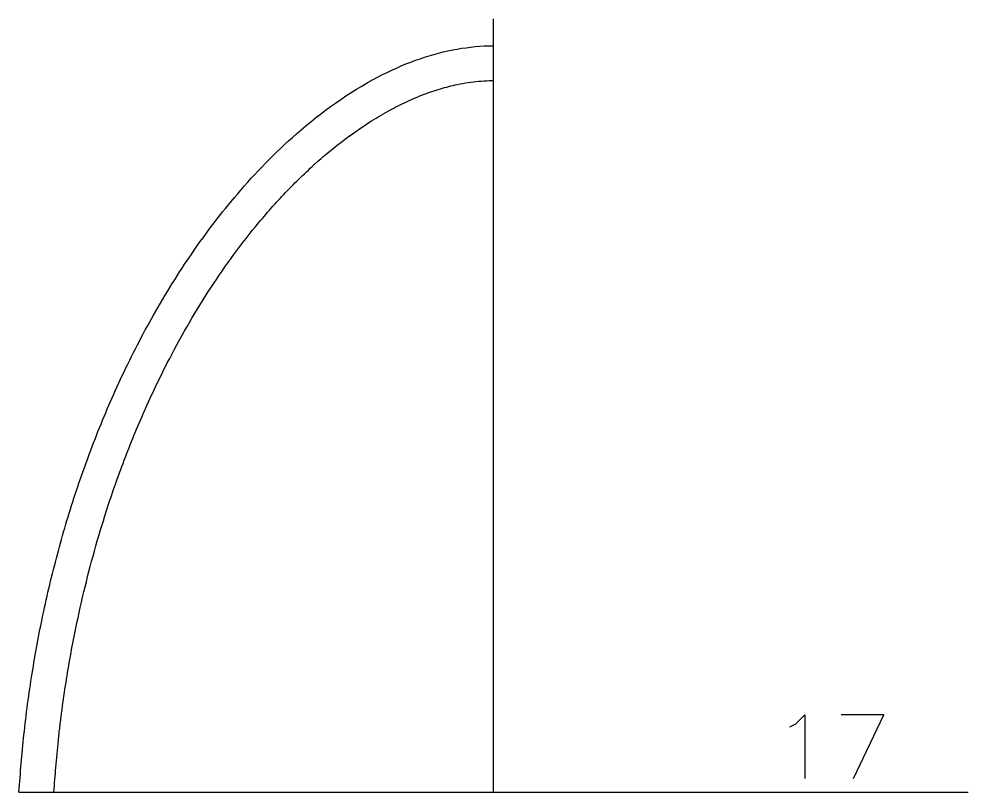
# Model space of a CAD drawing. Extents: x -7325 to -371, y -3238 to 133.
# Drawn here: x -2139.6 to -1758.2, y -666.3 to -355.5 of the extents above; entities that cross this region are included whole.
import ezdxf

# ---------------------------------------------------------------- set-up
doc = ezdxf.new("R2010")
doc.units = 0
doc.header["$MEASUREMENT"] = 0
doc.layers.add('Odd Arch Numbers', color=3, linetype='CONTINUOUS')

msp = doc.modelspace()

# ---------------------------------------------------------------- linework, layer by layer
at = {"layer": 'Odd Arch Numbers'}
for p, q in [((-1948.88, -666.28), (-1948.88, -355.51)), ((-2139.59, -666.28), (-1758.18, -666.28))]:
    msp.add_line(p, q, dxfattribs=at)
for points in [[(-1829.82, -640.11), (-1827.38, -638.89), (-1823.73, -635.24), (-1823.73, -660.81)], [(-1804.24, -660.81), (-1792.07, -635.24), (-1809.11, -635.24)]]:
    msp.add_lwpolyline(points, dxfattribs=at)
for points, knots in [([(-2139.59, -666.28), (-2139, -658.61), (-2137.77, -642.67), (-2134.53, -618.93), (-2130.09, -594.73), (-2124.36, -570.68), (-2117.24, -546.54), (-2108.57, -522.49), (-2098.18, -498.37), (-2085.49, -473.74), (-2070.24, -449.2), (-2051.42, -424.45), (-2027.31, -399.57), (-2002.6, -381.78), (-1980.67, -371.87), (-1965.66, -367.6), (-1955.01, -366.36), (-1949.5, -366.27), (-1948.88, -366.27)], [0, 0, 0, 0, 23.074136, 47.96793, 71.832421, 96.848881, 122.109788, 147.280559, 173.506416, 200.859515, 230.311653, 260.084115, 293.965839, 333.990233, 350.454723, 365.959246, 380.614337, 382.463671, 382.463671, 382.463671, 382.463671]), ([(-2125.55, -666.28), (-2125.29, -662.97), (-2125.04, -659.68), (-2124.46, -652.78), (-2124.14, -649.17), (-2123.58, -643.77), (-2123.37, -641.93), (-2122.94, -638.26), (-2122.71, -636.42), (-2121.99, -630.9), (-2121.46, -627.23), (-2120.35, -620.02), (-2119.76, -616.49), (-2118.52, -609.45), (-2117.86, -605.94), (-2116.05, -596.89), (-2114.84, -591.36), (-2112.21, -580.34), (-2110.79, -574.86), (-2107.76, -563.95), (-2106.14, -558.54), (-2102.22, -546.35), (-2099.85, -539.59), (-2094.77, -526.22), (-2092.06, -519.6), (-2086.29, -506.54), (-2083.22, -500.1), (-2074.97, -484.02), (-2069.53, -474.53), (-2057.74, -456.21), (-2051.38, -447.38), (-2040.89, -434.55), (-2037.09, -430.22), (-2029.23, -421.88), (-2025.16, -417.88), (-2017.3, -410.8), (-2013.55, -407.66), (-2005.87, -401.77), (-2001.92, -399.01), (-1995.49, -394.97), (-1993.06, -393.54), (-1988.37, -390.98), (-1986.11, -389.84), (-1981.58, -387.72), (-1979.29, -386.75), (-1974.76, -385.01), (-1972.51, -384.24), (-1967.98, -382.9), (-1965.7, -382.32), (-1960.54, -381.25), (-1957.66, -380.81), (-1953.38, -380.43), (-1951.97, -380.34), (-1950.01, -380.28), (-1949.44, -380.27), (-1948.88, -380.27)], [1.078121, 1.078121, 1.078121, 1.078121, 11.06481, 11.06481, 22.198184, 22.198184, 27.936119, 27.936119, 33.674055, 33.674055, 45.149926, 45.149926, 56.169469, 56.169469, 67.189012, 67.189012, 84.695232, 84.695232, 102.201452, 102.201452, 119.707671, 119.707671, 141.898201, 141.898201, 164.08873, 164.08873, 186.27926, 186.27926, 220.414152, 220.414152, 254.549045, 254.549045, 272.785658, 272.785658, 291.022272, 291.022272, 306.705064, 306.705064, 322.387857, 322.387857, 331.689793, 331.689793, 340.12818, 340.12818, 348.566567, 348.566567, 356.770348, 356.770348, 364.974128, 364.974128, 375.289635, 375.289635, 380.36733, 380.36733, 382.409588, 382.409588, 382.409588, 382.409588])]:
    msp.add_open_spline(points, degree=3, knots=knots, dxfattribs=at)

doc.saveas('drawing.dxf')
